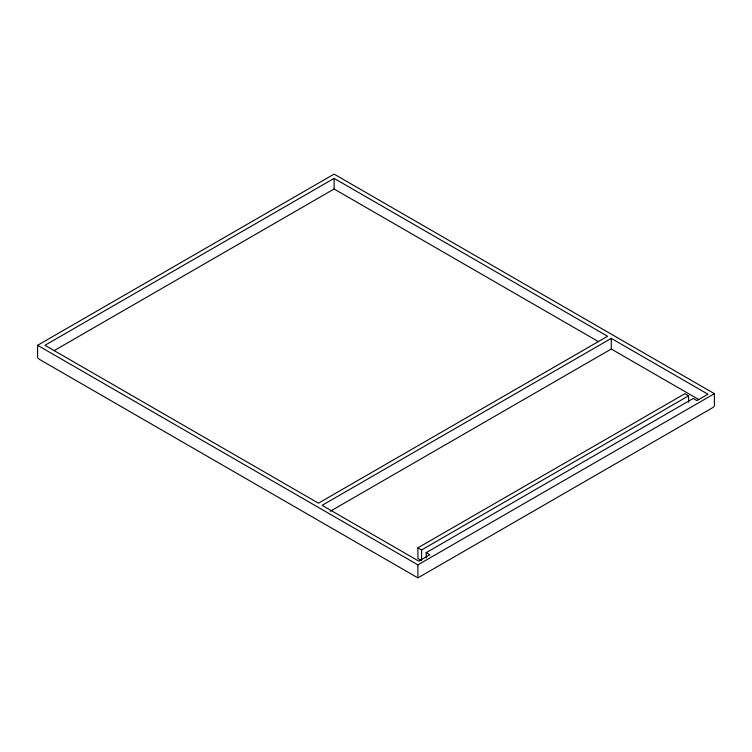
<?xml version="1.0" encoding="UTF-8"?>
<svg xmlns="http://www.w3.org/2000/svg" width="752" height="752" viewBox="0 0 752 752"><rect width="100%" height="100%" fill="white"/><g stroke="black" fill="none" stroke-linecap="round" stroke-linejoin="round"><path stroke-width="1.13" d="M714.212 406.202L712.783 407.631L417.896 577.884L39.217 359.249L37.788 357.82M37.6 357.003L37.6 345.3L334.104 174.116L714.4 393.681L714.4 405.375M334.104 178.374L44.97 345.3L318.453 503.191L607.588 336.266L334.104 178.374L334.104 189.006L54.097 350.667M426.205 552.645L693.241 398.475L696.907 400.59L707.952 394.208L611.273 338.391L322.129 505.325L418.817 561.142L429.871 554.76L426.205 552.645L426.205 557.965M330.25 511.266L611.273 349.022L698.89 399.613M421.581 560.616L417.896 558.482L417.896 547.851L684.931 393.681L688.616 395.806L688.616 402.188M417.896 547.851L421.581 549.975L688.616 395.806M37.6 345.3L417.896 564.865L714.4 393.681M334.104 189.006L598.432 341.615M611.273 338.391L611.273 349.022M421.581 549.975L421.581 559.544M417.896 564.865L417.896 576.558"/></g></svg>
